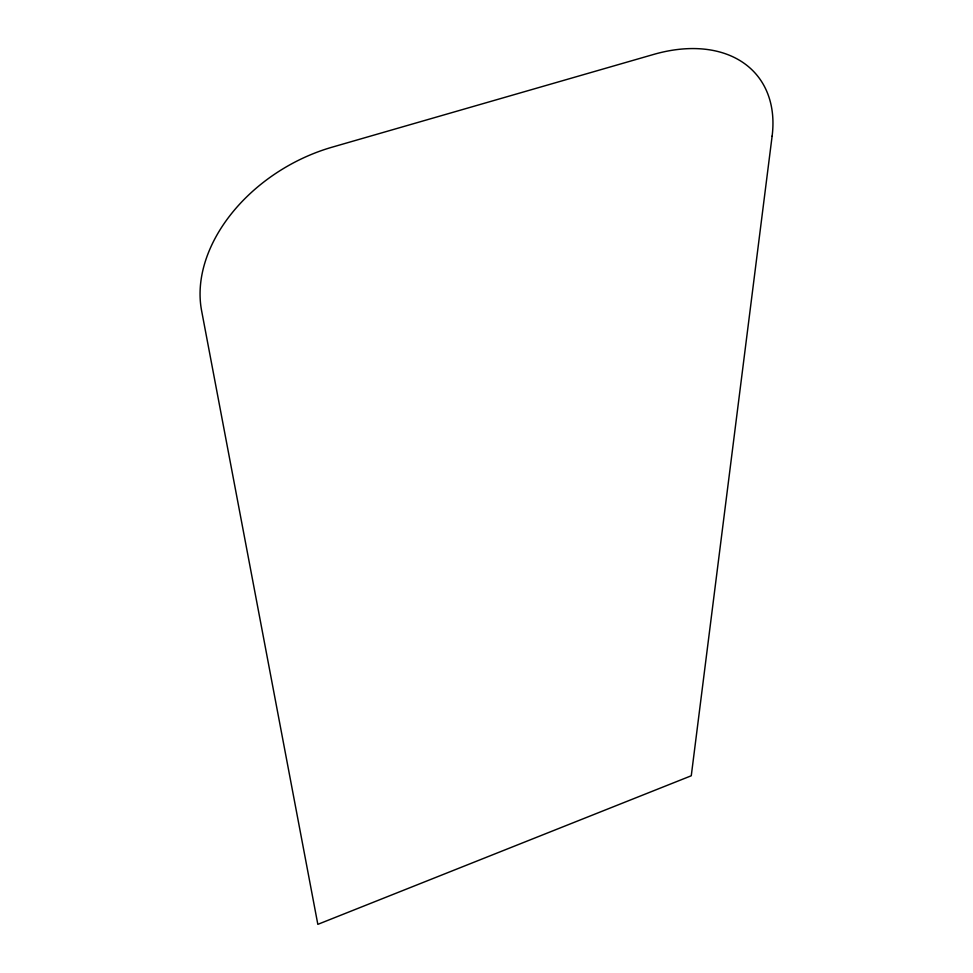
<?xml version="1.0" encoding="UTF-8"?>
<svg xmlns="http://www.w3.org/2000/svg" width="973" height="973" viewBox="0 0 973 973"><rect width="100%" height="100%" fill="white"/><g stroke="black" fill="none" stroke-linecap="round" stroke-linejoin="round"><path stroke-width="1.46" d="M772.124 136.098L691.268 775.773L317.83 924.35L201.593 310.667A150.28 108.623 -30.2 0 1 332 147.215L653.613 54.439A146.4 97.726 -39.7 0 1 772.124 136.098"/></g></svg>
